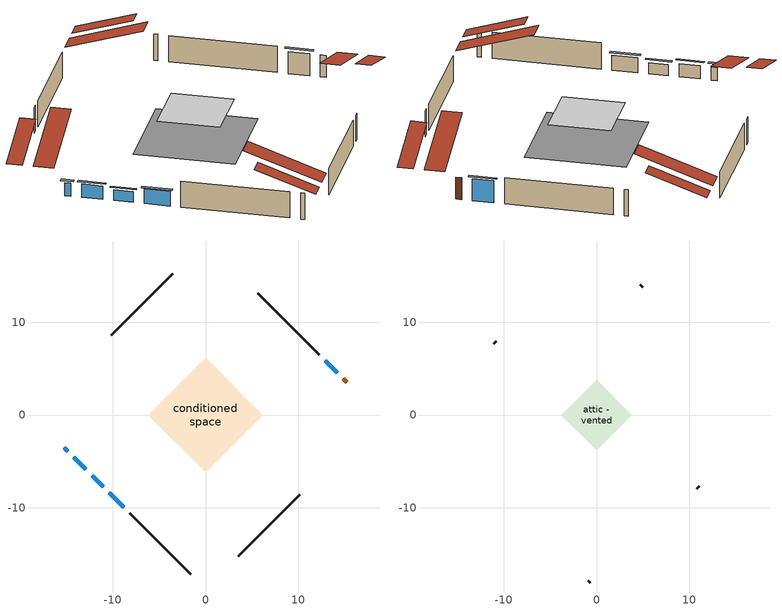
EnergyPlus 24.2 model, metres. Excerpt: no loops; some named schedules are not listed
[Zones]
conditioned space
 floor outside (Floor2 construction): -6.19,0 0,6.19 6.19,0 0,-6.19 z0.61
 wall outside (AdiabaticWallConstruction 1): 15.24,3.55 14.87,3.92 z0.61:2.64
 wall outside (AdiabaticWallConstruction): -15.24,-3.55 -14.86,-3.93 z0.61:1.83; 14.21,4.57 12.92,5.87 z0.61:2.64; -14.2,-4.59 -12.91,-5.88 z0.61:1.85; -12.25,-6.54 -11.07,-7.72 z0.61:1.63; -10.41,-8.38 -8.83,-9.96 z0.61:2.01
 wall outside (Wall1 construction): 3.55,-15.24 10.16,-8.63 / -8.17,-10.62 -1.57,-17.22 / -3.55,15.24 -10.16,8.63 / 12.26,6.53 5.66,13.13 z0.61:3.05
 window (WindowConstruction 4): -15.24,-3.55 -14.86,-3.93 z0.61:1.83
 window (WindowConstruction): 14.21,4.58 12.92,5.87 z0.61:2.64
 window (WindowConstruction 1): -14.2,-4.59 -12.91,-5.88 z0.61:1.85
 window (WindowConstruction 2): -12.25,-6.54 -11.07,-7.72 z0.61:1.62
 window (WindowConstruction 3): -10.41,-8.38 -8.83,-9.96 z0.61:2.01
 door (Door): 15.24,3.55 14.87,3.92 z0.61:2.64
 roof outside (Roof2 construction): 2.9,-15.89,3.05 -1.87,-11.13,5.3 -3.13,-12.38,5.3 1.64,-17.15,3.05; -15.89,-2.9,3.05 -11.13,1.87,5.3 -12.38,3.13,5.3 -17.15,-1.64,3.05; -2.9,15.89,3.05 1.87,11.13,5.3 3.13,12.38,5.3 -1.64,17.15,3.05; 15.89,2.9,3.05 11.13,-1.87,5.3 12.38,-3.13,5.3 17.15,1.64,3.05
attic - vented
 floor to conditioned space (Floor1 construction Reversed): -3.82,0 0,3.82 3.82,0 0,-3.82 z3.05
 wall outside (Wall2 construction): 10.82,-7.97 11.07,-7.72 / -0.91,-17.88 -0.66,-18.13 / -10.82,7.97 -11.07,7.72 / 5,13.79 4.75,14.04 z0.61:3.05
 roof outside (Roof1 construction): 0.98,-17.81,3.05 -2.74,-14.08,4.8 -3.73,-15.06,4.8 0,-18.79,3.05; -17.81,-0.98,3.05 -14.08,2.74,4.8 -15.06,3.73,4.8 -18.79,0,3.05; -0.98,17.81,3.05 2.74,14.08,4.8 3.73,15.06,4.8 0,18.79,3.05; 17.81,0.98,3.05 14.08,-2.74,4.8 15.06,-3.73,4.8 18.79,0,3.05
shading: -14.65,-4.14 -15.45,-3.34 -15.66,-3.55 -14.86,-4.35 z2.13; 12.71,6.08 14.43,4.36 14.6,4.53 12.88,6.25 z2.94; -12.7,-6.09 -14.41,-4.38 -14.58,-4.55 -12.87,-6.26 z2.15; -10.86,-7.93 -12.46,-6.33 -12.63,-6.5 -11.03,-8.1 z1.92; -8.69,-10.1 -10.55,-8.24 -10.76,-8.45 -8.9,-10.31 z2.21
[Building]
Building 1: Terrain=Suburbs
[Site:Location]
Bathurst AP_NB: Latitude {deg}=47.63; Longitude {deg}=-65.74; Time Zone {hr}=-4; Elevation {m}=59; Keep Site Location Information=Yes
[Site:GroundTemperature:Shallow]
0.0375368, -2.14911, -2.32423, -1.28655, 2.87914, 7.02543, 10.62, 12.8971, 13.0906, 11.2385, 7.7356, 3.71651
[Site:WaterMainsTemperature]
Calculation Method=Schedule; Temperature Schedule=mains temperature schedule
[Material] Roughness=Rough; Thermal Absorptance=0.9
Name | Thickness {m} | Conductivity {W/m-K} | Density {kg/m3} | Specific Heat {J/kg-K} | Solar Absorptance | Visible Absorptance
asphalt or fiberglass shingles | 0.00635 | 0.162714 | 1121.4 | 1465.45 | 0.4 | 0.4
ceiling loosefill ins | 0.169333 | 0.0480833 | 16.02 | 1046.75 | 0.7 | 0.7
ceiling stud and cavity | 0.1397 | 0.108384 | 65.682 | 1177.47 | 0.7 | 0.7
door material | 0.04445 | 0.053851 | 512.64 | 1214.23 | 0.7 | 0.7
floor covering | 0.0127 | 0.0433444 | 54.468 | 1339.84 | 0.6 | 0.6
floor rigid ins; roof rigid ins | 0.103632 | 0.029427 | 32.04 | 1214.23 | 0.7 | 0.7
floor stud and cavity | 0.1397 | 0.237398 | 92.3553 | 1139.71 | 0.7 | 0.7
furniture material conditioned space 1 | 0.1524 | 0.115458 | 640.8 | 1214.23 | 0.6 | 0.6
gypsum board | 0.0127 | 0.160291 | 801 | 837.4 | 0.6 | 0.6
osb sheathing 0.5 in. | 0.0127 | 0.115458 | 512.64 | 1214.23 | 0.7 | 0.7
osb sheathing 0.75 in. | 0.01905 | 0.115458 | 512.64 | 1214.23 | 0.7 | 0.7
roof stud and cavity | 0.2032 | 0.182947 | 78.34581 | 1123.46 | 0.7 | 0.7
wall rigid ins | 0.051816 | 0.029427 | 32.04 | 1214.23 | 0.7 | 0.7
wall rigid ins 1 | 0.512978 | 0.029427 | 32.04 | 1214.23 | 0.7 | 0.7
wall stud and cavity | 0.1397 | 0.213279 | 139.0536 | 1170.24 | 0.7 | 0.7
wall stud and cavity 1 | 0.0889 | 6.9971 | 50.32683 | 1063.81 | 0.6 | 0.6
wall stud and cavity 2 | 0.0889 | 0.380278 | 52.3479 | 1209.89 | 0.7 | 0.7
wall stud and cavity 3 | 0.0889 | 0.391764 | 83.0341 | 1211.67 | 0.7 | 0.7
wood siding | 0.0254 | 0.102417 | 544.68 | 1172.36 | 0.4 | 0.4
wood siding 1 | 0.00254 | 0.102417 | 544.68 | 1172.36 | 0.4 | 0.4
wood siding 2; wood siding 3 | 0.0254 | 0.102417 | 544.68 | 1172.36 | 0.7 | 0.7
[WindowMaterial:SimpleGlazingSystem]
Name | U-Factor {W/m2-K} | Solar Heat Gain Coefficient
WindowMaterial | 2.92814 | 0.63
WindowMaterial 1 | 2.99458 | 0.54
WindowMaterial 2 | 3.01729 | 0.51
WindowMaterial 3 | 2.93212 | 0.62
WindowMaterial 4 | 3.02751 | 0.48
[Construction]
AdiabaticWallConstruction: wood siding 2, wall rigid ins 1, wall stud and cavity 2, gypsum board
AdiabaticWallConstruction 1: wood siding 3, wall rigid ins 1, wall stud and cavity 2, gypsum board
Door: door material
Floor1 construction Reversed: gypsum board, ceiling stud and cavity, ceiling loosefill ins
Floor2 construction: floor stud and cavity, floor rigid ins, osb sheathing 0.75 in., floor covering
furniture construction conditioned space 1: furniture material conditioned space 1
PartitionWallConstruction: gypsum board, wall stud and cavity 3, gypsum board
Roof1 construction: asphalt or fiberglass shingles
Roof2 construction: asphalt or fiberglass shingles, roof rigid ins, osb sheathing 0.75 in., roof stud and cavity, gypsum board
Wall1 construction: wood siding, wall rigid ins, osb sheathing 0.5 in., wall stud and cavity, gypsum board
Wall2 construction: wood siding 1, wall stud and cavity 1
WindowConstruction: WindowMaterial
WindowConstruction 1: WindowMaterial 1
WindowConstruction 2: WindowMaterial 2
WindowConstruction 3: WindowMaterial 3
WindowConstruction 4: WindowMaterial 4
[Zone] Multiplier=1; Part of Total Floor Area=Yes
Name | Volume {m3}
attic - vented | 8.34181
conditioned space | 184.1
[Space]
Name | Zone | Volume {m3}
attic - vented 1 | attic - vented | 8.34181
conditioned space 1 | conditioned space | 184.1
[ZoneInfiltration:EffectiveLeakageArea]
infil attic - vented 1: Zone or Space=attic - vented 1; Schedule=Always On Discrete; Effective Air Leakage Area {cm2}=1170.4; Stack Coefficient=0.000291686; Wind Coefficient=1.15393e-05
[ZoneMixing]
whole house fan mix: Zone or Space=attic - vented; Schedule=Always On Continuous; Design Flow Rate Calculation Method=Flow/Zone; Design Flow Rate {m3/s}=0; Source Zone or Space=conditioned space
[InternalMass] Zone or ZoneList=conditioned space; Space or SpaceList=conditioned space 1
Name | Construction | Surface Area {m2}
furniture mass conditioned space 1 | furniture construction conditioned space 1 | 30.6507
partition wall mass | PartitionWallConstruction | 76.6004
[Lights]
interior lighting: Zone or ZoneList or Space or SpaceList=conditioned space 1; Schedule=interior lighting schedule; Design Level Calculation Method=LightingLevel; Lighting Level {W}=343.2; Return Air Fraction=0; Fraction Radiant=0.6; Fraction Visible=0.2; Fraction Replaceable=1
[People]
occupants: Zone or ZoneList or Space or SpaceList=conditioned space 1; Number of People Schedule=occupants schedule; Number of People Calculation Method=People; Number of People=3; Fraction Radiant=0.314171; Sensible Heat Fraction=0.56303; Activity Level Schedule=occupants activity schedule; Carbon Dioxide Generation Rate {m3/s-W}=0; Enable ASHRAE 55 Comfort Warnings=No; Mean Radiant Temperature Calculation Type=EnclosureAveraged
[ElectricEquipment] Zone or ZoneList or Space or SpaceList=conditioned space 1; Design Level Calculation Method=EquipmentLevel
Name | Schedule | Design Level {W} | Fraction Latent | Fraction Radiant | Fraction Lost
clothes dryer | clothes dryer schedule | 140.772 | 0.015 | 0.081 | 0.85
clothes washer | clothes washer schedule | 32.1985 | 0.03 | 0.162 | 0.7
cooking range | cooking range schedule | 215.147 | 0.08 | 0.432 | 0.2
dishwasher | dishwasher schedule | 66.8632 | 0.3 | 0.18 | 0.4
fridge | fridge schedule | 72.9452 | 0 | 0.6 | 0
mech vent bath fan 0 | mech vent bath fan 0 schedule | 50.2 | 0 | 0 | 1
mech vent house fan | mech vent house fan schedule | 11.9667 | 0 | 0 | 1
mech vent house fan cfis | mech vent house fan cfis schedule | 0 | 0 | 0 | 0
misc plug loads | misc plug loads schedule | 494.7 | 0.045 | 0.513 | 0.1
whole house fan | Always On Discrete | 0 | 0 | 0 | 1
[OtherEquipment] Zone or ZoneList or Space or SpaceList=conditioned space 1; Design Level Calculation Method=EquipmentLevel
Name | Fuel Type | Schedule | Design Level {W} | Fraction Latent | Fraction Radiant | Fraction Lost
clothes dryer 1 | Electricity | clothes dryer schedule | 0 | 0.015 | 0.081 | 0.85
cooking range 1 | Electricity | cooking range schedule | 0 | 0.08 | 0.432 | 0.2
general water use latent | None | general water use schedule | 62.594 | 1 | 0 | 0
general water use sensible | None | general water use schedule | -61.6891 | 0 | 0.6 | 0
mech vent house fan latent load | None | Always On Discrete | 0 | 1 | 0 | 0
mech vent house fan sensible load | None | Always On Discrete | 0 | 0 | 0 | 0
water heater energy adjustment1 | Electricity | Always On Discrete | 0.01 | 0 | 0 | 1
[ZoneInfiltration:DesignFlowRate] Zone or ZoneList or Space or SpaceList=conditioned space 1; Schedule=Always On Discrete; Design Flow Rate Calculation Method=Flow/Zone; Design Flow Rate {m3/s}=0
infil flow; natural vent flow; whole house fan flow
[ZoneControl:Thermostat]
conditioned space Thermostat: Zone or ZoneList=conditioned space; Control Type Schedule=conditioned space Thermostat Schedule; Control 1=conditioned space temperature setpoint; Temperature Difference Between Cutout And Setpoint {deltaC}=0
[ThermostatSetpoint:DualSetpoint]
conditioned space temperature setpoint: Heating Setpoint Temperature Schedule=heating setpoint; Cooling Setpoint Temperature Schedule=cooling setpoint
[Zone equipment]
conditioned space: electric baseboard
[Exterior:Lights]
exterior lighting: Schedule=exterior lighting schedule; Design Level {W}=75.6
[EnergyManagementSystem:Sensor] Output:Variable or Output:Meter Index Key=conditioned space
Name | Output:Variable or Output:Meter
conditioned_space_clg_unmet_s | Zone Cooling Setpoint Not Met Time
conditioned_space_htg_unmet_s | Zone Heating Setpoint Not Met Time
fridge_tin_s; tin_s; tin_s_1 | Zone Mean Air Temperature
tout_s | Zone Outdoor Air Drybulb Temperature
win_s | Zone Air Humidity Ratio
[Schedule:Constant]
Name | Hourly Value
Always On Continuous; mech vent house fan schedule; mech vent house fan cfis schedule; Always On Discrete | 1
occupants activity schedule | 117.228
fridge schedule | 0
[Schedule:Day:Interval]
interior lighting schedule day: No, 01:00, 0.108182, 04:00, 0.0901515, 05:00, 0.0991667, 06:00, 0.162273, 07:00, 0.270455, 08:00, 0.342576, 10:00, 0.369621, 11:00, 0.351591, 12:00, 0.333561, 13:00, 0.324545, 14:00, 0.31553, 15:00, 0.333561, 16:00, 0.369621, 17:00, 0.450758, 18:00, 0.585985, 19:00, 0.775303, 20:00, 0.955606, 21:00, 0.991667, 22:00, 0.712197, 23:00, 0.360606, 24:00, 0.162273
interior lighting schedule day 1: No, 01:00, 0.100909, 04:00, 0.0840909, 05:00, 0.0925, 06:00, 0.151364, 07:00, 0.252273, 08:00, 0.319545, 10:00, 0.344773, 11:00, 0.327955, 12:00, 0.311136, 13:00, 0.302727, 14:00, 0.294318, 15:00, 0.311136, 16:00, 0.344773, 17:00, 0.420455, 18:00, 0.546591, 19:00, 0.723182, 20:00, 0.891364, 21:00, 0.925, 22:00, 0.664318, 23:00, 0.336364, 24:00, 0.151364
interior lighting schedule day 2: No, 01:00, 0.0927273, 04:00, 0.0772727, 05:00, 0.085, 06:00, 0.139091, 07:00, 0.231818, 08:00, 0.293636, 10:00, 0.316818, 11:00, 0.301364, 12:00, 0.285909, 13:00, 0.278182, 14:00, 0.270455, 15:00, 0.285909, 16:00, 0.316818, 17:00, 0.386364, 18:00, 0.502273, 19:00, 0.664545, 20:00, 0.819091, 21:00, 0.85, 22:00, 0.610455, 23:00, 0.309091, 24:00, 0.139091
interior lighting schedule day 3: No, 01:00, 0.0845455, 04:00, 0.0704545, 05:00, 0.0775, 06:00, 0.126818, 07:00, 0.211364, 08:00, 0.267727, 10:00, 0.288864, 11:00, 0.274773, 12:00, 0.260682, 13:00, 0.253636, 14:00, 0.246591, 15:00, 0.260682, 16:00, 0.288864, 17:00, 0.352273, 18:00, 0.457955, 19:00, 0.605909, 20:00, 0.746818, 21:00, 0.775, 22:00, 0.556591, 23:00, 0.281818, 24:00, 0.126818
interior lighting schedule default day: No, 24:00, 0
[Schedule:Week:Daily]
interior lighting schedule Week Rule - Jan1-Jan27: interior lighting schedule day, interior lighting schedule day, interior lighting schedule day, interior lighting schedule day, interior lighting schedule day, interior lighting schedule day, interior lighting schedule day, interior lighting schedule default day, interior lighting schedule default day, interior lighting schedule default day, interior lighting schedule default day, interior lighting schedule default day
interior lighting schedule Week Rule - Jan28-Feb3: interior lighting schedule day, interior lighting schedule day, interior lighting schedule day, interior lighting schedule day, interior lighting schedule day 1, interior lighting schedule day 1, interior lighting schedule day 1, interior lighting schedule default day, interior lighting schedule default day, interior lighting schedule default day, interior lighting schedule default day, interior lighting schedule default day
interior lighting schedule Week Rule - Feb4-Feb24: interior lighting schedule day 1, interior lighting schedule day 1, interior lighting schedule day 1, interior lighting schedule day 1, interior lighting schedule day 1, interior lighting schedule day 1, interior lighting schedule day 1, interior lighting schedule default day, interior lighting schedule default day, interior lighting schedule default day, interior lighting schedule default day, interior lighting schedule default day
interior lighting schedule Week Rule - Feb25-Mar3: interior lighting schedule day 1, interior lighting schedule day 1, interior lighting schedule day 1, interior lighting schedule day 1, interior lighting schedule day 2, interior lighting schedule day 2, interior lighting schedule day 2, interior lighting schedule default day, interior lighting schedule default day, interior lighting schedule default day, interior lighting schedule default day, interior lighting schedule default day
interior lighting schedule Week Rule - Mar4-Mar31: interior lighting schedule day 2, interior lighting schedule day 2, interior lighting schedule day 2, interior lighting schedule day 2, interior lighting schedule day 2, interior lighting schedule day 2, interior lighting schedule day 2, interior lighting schedule default day, interior lighting schedule default day, interior lighting schedule default day, interior lighting schedule default day, interior lighting schedule default day
interior lighting schedule Week Rule - Apr1-Apr28: interior lighting schedule day 3, interior lighting schedule day 3, interior lighting schedule day 3, interior lighting schedule day 3, interior lighting schedule day 3, interior lighting schedule day 3, interior lighting schedule day 3, interior lighting schedule default day, interior lighting schedule default day, interior lighting schedule default day, interior lighting schedule default day, interior lighting schedule default day
interior lighting schedule Week Rule - Apr29-May5: interior lighting schedule day 3, interior lighting schedule day 3, interior lighting schedule day 4, interior lighting schedule day 4, interior lighting schedule day 4, interior lighting schedule day 4, interior lighting schedule day 4, interior lighting schedule default day, interior lighting schedule default day, interior lighting schedule default day, interior lighting schedule default day, interior lighting schedule default day
interior lighting schedule Week Rule - May6-May26: interior lighting schedule day 4, interior lighting schedule day 4, interior lighting schedule day 4, interior lighting schedule day 4, interior lighting schedule day 4, interior lighting schedule day 4, interior lighting schedule day 4, interior lighting schedule default day, interior lighting schedule default day, interior lighting schedule default day, interior lighting schedule default day, interior lighting schedule default day
interior lighting schedule Week Rule - May27-Jun2: interior lighting schedule day 4, interior lighting schedule day 4, interior lighting schedule day 4, interior lighting schedule day 4, interior lighting schedule day 4, interior lighting schedule day 5, interior lighting schedule day 5, interior lighting schedule default day, interior lighting schedule default day, interior lighting schedule default day, interior lighting schedule default day, interior lighting schedule default day
interior lighting schedule Week Rule - Jun3-Jun30: interior lighting schedule day 5, interior lighting schedule day 5, interior lighting schedule day 5, interior lighting schedule day 5, interior lighting schedule day 5, interior lighting schedule day 5, interior lighting schedule day 5, interior lighting schedule default day, interior lighting schedule default day, interior lighting schedule default day, interior lighting schedule default day, interior lighting schedule default day
interior lighting schedule Week Rule - Jul1-Jul28: interior lighting schedule day 6, interior lighting schedule day 6, interior lighting schedule day 6, interior lighting schedule day 6, interior lighting schedule day 6, interior lighting schedule day 6, interior lighting schedule day 6, interior lighting schedule default day, interior lighting schedule default day, interior lighting schedule default day, interior lighting schedule default day, interior lighting schedule default day
interior lighting schedule Week Rule - Jul29-Aug4: interior lighting schedule day 6, interior lighting schedule day 6, interior lighting schedule day 6, interior lighting schedule day 7, interior lighting schedule day 7, interior lighting schedule day 7, interior lighting schedule day 7, interior lighting schedule default day, interior lighting schedule default day, interior lighting schedule default day, interior lighting schedule default day, interior lighting schedule default day
interior lighting schedule Week Rule - Aug5-Aug25: interior lighting schedule day 7, interior lighting schedule day 7, interior lighting schedule day 7, interior lighting schedule day 7, interior lighting schedule day 7, interior lighting schedule day 7, interior lighting schedule day 7, interior lighting schedule default day, interior lighting schedule default day, interior lighting schedule default day, interior lighting schedule default day, interior lighting schedule default day
interior lighting schedule Week Rule - Aug26-Sep1: interior lighting schedule day 7, interior lighting schedule day 7, interior lighting schedule day 7, interior lighting schedule day 7, interior lighting schedule day 7, interior lighting schedule day 7, interior lighting schedule day 8, interior lighting schedule default day, interior lighting schedule default day, interior lighting schedule default day, interior lighting schedule default day, interior lighting schedule default day
interior lighting schedule Week Rule - Sep2-Sep29: interior lighting schedule day 8, interior lighting schedule day 8, interior lighting schedule day 8, interior lighting schedule day 8, interior lighting schedule day 8, interior lighting schedule day 8, interior lighting schedule day 8, interior lighting schedule default day, interior lighting schedule default day, interior lighting schedule default day, interior lighting schedule default day, interior lighting schedule default day
interior lighting schedule Week Rule - Sep30-Oct6: interior lighting schedule day 8, interior lighting schedule day 9, interior lighting schedule day 9, interior lighting schedule day 9, interior lighting schedule day 9, interior lighting schedule day 9, interior lighting schedule day 9, interior lighting schedule default day, interior lighting schedule default day, interior lighting schedule default day, interior lighting schedule default day, interior lighting schedule default day
interior lighting schedule Week Rule - Oct7-Oct27: interior lighting schedule day 9, interior lighting schedule day 9, interior lighting schedule day 9, interior lighting schedule day 9, interior lighting schedule day 9, interior lighting schedule day 9, interior lighting schedule day 9, interior lighting schedule default day, interior lighting schedule default day, interior lighting schedule default day, interior lighting schedule default day, interior lighting schedule default day
interior lighting schedule Week Rule - Oct28-Nov3: interior lighting schedule day 9, interior lighting schedule day 9, interior lighting schedule day 9, interior lighting schedule day 9, interior lighting schedule day 10, interior lighting schedule day 10, interior lighting schedule day 10, interior lighting schedule default day, interior lighting schedule default day, interior lighting schedule default day, interior lighting schedule default day, interior lighting schedule default day
interior lighting schedule Week Rule - Nov4-Nov24: interior lighting schedule day 10, interior lighting schedule day 10, interior lighting schedule day 10, interior lighting schedule day 10, interior lighting schedule day 10, interior lighting schedule day 10, interior lighting schedule day 10, interior lighting schedule default day, interior lighting schedule default day, interior lighting schedule default day, interior lighting schedule default day, interior lighting schedule default day
interior lighting schedule Week Rule - Nov25-Dec1: interior lighting schedule day 10, interior lighting schedule day 10, interior lighting schedule day 10, interior lighting schedule day 10, interior lighting schedule day 10, interior lighting schedule day 10, interior lighting schedule day 11, interior lighting schedule default day, interior lighting schedule default day, interior lighting schedule default day, interior lighting schedule default day, interior lighting schedule default day
interior lighting schedule Week Rule - Dec2-Dec31: interior lighting schedule day 11, interior lighting schedule day 11, interior lighting schedule day 11, interior lighting schedule day 11, interior lighting schedule day 11, interior lighting schedule day 11, interior lighting schedule day 11, interior lighting schedule default day, interior lighting schedule default day, interior lighting schedule default day, interior lighting schedule default day, interior lighting schedule default day
occupants schedule Week Rule - Jan1-Dec31: occupants schedule day, occupants schedule day, occupants schedule day, occupants schedule day, occupants schedule day, occupants schedule day, occupants schedule day, occupants schedule default day, occupants schedule default day, occupants schedule default day, occupants schedule default day, occupants schedule default day
clothes dryer schedule Week Rule - Jan1-Dec31: clothes dryer schedule day, clothes dryer schedule day, clothes dryer schedule day, clothes dryer schedule day, clothes dryer schedule day, clothes dryer schedule day, clothes dryer schedule day, clothes dryer schedule default day, clothes dryer schedule default day, clothes dryer schedule default day, clothes dryer schedule default day, clothes dryer schedule default day
clothes washer schedule Week Rule - Jan1-Dec31: clothes washer schedule day, clothes washer schedule day, clothes washer schedule day, clothes washer schedule day, clothes washer schedule day, clothes washer schedule day, clothes washer schedule day, clothes washer schedule default day, clothes washer schedule default day, clothes washer schedule default day, clothes washer schedule default day, clothes washer schedule default day
cooking range schedule Week Rule - Jan1-Dec31: cooking range schedule day, cooking range schedule day, cooking range schedule day, cooking range schedule day, cooking range schedule day, cooking range schedule day, cooking range schedule day, cooking range schedule default day, cooking range schedule default day, cooking range schedule default day, cooking range schedule default day, cooking range schedule default day
dishwasher schedule Week Rule - Jan1-Dec31: dishwasher schedule day, dishwasher schedule day, dishwasher schedule day, dishwasher schedule day, dishwasher schedule day, dishwasher schedule day, dishwasher schedule day, dishwasher schedule default day, dishwasher schedule default day, dishwasher schedule default day, dishwasher schedule default day, dishwasher schedule default day
mech vent bath fan 0 schedule Week Rule - Jan1-Dec31: mech vent bath fan 0 schedule day, mech vent bath fan 0 schedule day, mech vent bath fan 0 schedule day, mech vent bath fan 0 schedule day, mech vent bath fan 0 schedule day, mech vent bath fan 0 schedule day, mech vent bath fan 0 schedule day, mech vent bath fan 0 schedule default day, mech vent bath fan 0 schedule default day, mech vent bath fan 0 schedule default day, mech vent bath fan 0 schedule default day, mech vent bath fan 0 schedule default day
misc plug loads schedule Week Rule - Jan1-Dec31: misc plug loads schedule day, misc plug loads schedule day, misc plug loads schedule day, misc plug loads schedule day, misc plug loads schedule day, misc plug loads schedule day, misc plug loads schedule day, misc plug loads schedule default day, misc plug loads schedule default day, misc plug loads schedule default day, misc plug loads schedule default day, misc plug loads schedule default day
general water use schedule Week Rule - Jan1-Dec31: general water use schedule day, general water use schedule day, general water use schedule day, general water use schedule day, general water use schedule day, general water use schedule day, general water use schedule day, general water use schedule default day, general water use schedule default day, general water use schedule default day, general water use schedule default day, general water use schedule default day
exterior lighting schedule Week Rule - Jan1-Jan27: exterior lighting schedule day, exterior lighting schedule day, exterior lighting schedule day, exterior lighting schedule day, exterior lighting schedule day, exterior lighting schedule day, exterior lighting schedule day, exterior lighting schedule default day, exterior lighting schedule default day, exterior lighting schedule default day, exterior lighting schedule default day, exterior lighting schedule default day
exterior lighting schedule Week Rule - Jan28-Feb3: exterior lighting schedule day, exterior lighting schedule day, exterior lighting schedule day, exterior lighting schedule day, exterior lighting schedule day 1, exterior lighting schedule day 1, exterior lighting schedule day 1, exterior lighting schedule default day, exterior lighting schedule default day, exterior lighting schedule default day, exterior lighting schedule default day, exterior lighting schedule default day
exterior lighting schedule Week Rule - Feb4-Feb24: exterior lighting schedule day 1, exterior lighting schedule day 1, exterior lighting schedule day 1, exterior lighting schedule day 1, exterior lighting schedule day 1, exterior lighting schedule day 1, exterior lighting schedule day 1, exterior lighting schedule default day, exterior lighting schedule default day, exterior lighting schedule default day, exterior lighting schedule default day, exterior lighting schedule default day
exterior lighting schedule Week Rule - Feb25-Mar3: exterior lighting schedule day 1, exterior lighting schedule day 1, exterior lighting schedule day 1, exterior lighting schedule day 1, exterior lighting schedule day 2, exterior lighting schedule day 2, exterior lighting schedule day 2, exterior lighting schedule default day, exterior lighting schedule default day, exterior lighting schedule default day, exterior lighting schedule default day, exterior lighting schedule default day
exterior lighting schedule Week Rule - Mar4-Mar31: exterior lighting schedule day 2, exterior lighting schedule day 2, exterior lighting schedule day 2, exterior lighting schedule day 2, exterior lighting schedule day 2, exterior lighting schedule day 2, exterior lighting schedule day 2, exterior lighting schedule default day, exterior lighting schedule default day, exterior lighting schedule default day, exterior lighting schedule default day, exterior lighting schedule default day
exterior lighting schedule Week Rule - Apr1-Apr28: exterior lighting schedule day 3, exterior lighting schedule day 3, exterior lighting schedule day 3, exterior lighting schedule day 3, exterior lighting schedule day 3, exterior lighting schedule day 3, exterior lighting schedule day 3, exterior lighting schedule default day, exterior lighting schedule default day, exterior lighting schedule default day, exterior lighting schedule default day, exterior lighting schedule default day
exterior lighting schedule Week Rule - Apr29-May5: exterior lighting schedule day 3, exterior lighting schedule day 3, exterior lighting schedule day 4, exterior lighting schedule day 4, exterior lighting schedule day 4, exterior lighting schedule day 4, exterior lighting schedule day 4, exterior lighting schedule default day, exterior lighting schedule default day, exterior lighting schedule default day, exterior lighting schedule default day, exterior lighting schedule default day
exterior lighting schedule Week Rule - May6-May26: exterior lighting schedule day 4, exterior lighting schedule day 4, exterior lighting schedule day 4, exterior lighting schedule day 4, exterior lighting schedule day 4, exterior lighting schedule day 4, exterior lighting schedule day 4, exterior lighting schedule default day, exterior lighting schedule default day, exterior lighting schedule default day, exterior lighting schedule default day, exterior lighting schedule default day
exterior lighting schedule Week Rule - May27-Jun2: exterior lighting schedule day 4, exterior lighting schedule day 4, exterior lighting schedule day 4, exterior lighting schedule day 4, exterior lighting schedule day 4, exterior lighting schedule day 5, exterior lighting schedule day 5, exterior lighting schedule default day, exterior lighting schedule default day, exterior lighting schedule default day, exterior lighting schedule default day, exterior lighting schedule default day
exterior lighting schedule Week Rule - Jun3-Jun30: exterior lighting schedule day 5, exterior lighting schedule day 5, exterior lighting schedule day 5, exterior lighting schedule day 5, exterior lighting schedule day 5, exterior lighting schedule day 5, exterior lighting schedule day 5, exterior lighting schedule default day, exterior lighting schedule default day, exterior lighting schedule default day, exterior lighting schedule default day, exterior lighting schedule default day
exterior lighting schedule Week Rule - Jul1-Jul28: exterior lighting schedule day 6, exterior lighting schedule day 6, exterior lighting schedule day 6, exterior lighting schedule day 6, exterior lighting schedule day 6, exterior lighting schedule day 6, exterior lighting schedule day 6, exterior lighting schedule default day, exterior lighting schedule default day, exterior lighting schedule default day, exterior lighting schedule default day, exterior lighting schedule default day
exterior lighting schedule Week Rule - Jul29-Aug4: exterior lighting schedule day 6, exterior lighting schedule day 6, exterior lighting schedule day 6, exterior lighting schedule day 7, exterior lighting schedule day 7, exterior lighting schedule day 7, exterior lighting schedule day 7, exterior lighting schedule default day, exterior lighting schedule default day, exterior lighting schedule default day, exterior lighting schedule default day, exterior lighting schedule default day
exterior lighting schedule Week Rule - Aug5-Aug25: exterior lighting schedule day 7, exterior lighting schedule day 7, exterior lighting schedule day 7, exterior lighting schedule day 7, exterior lighting schedule day 7, exterior lighting schedule day 7, exterior lighting schedule day 7, exterior lighting schedule default day, exterior lighting schedule default day, exterior lighting schedule default day, exterior lighting schedule default day, exterior lighting schedule default day
exterior lighting schedule Week Rule - Aug26-Sep1: exterior lighting schedule day 7, exterior lighting schedule day 7, exterior lighting schedule day 7, exterior lighting schedule day 7, exterior lighting schedule day 7, exterior lighting schedule day 7, exterior lighting schedule day 8, exterior lighting schedule default day, exterior lighting schedule default day, exterior lighting schedule default day, exterior lighting schedule default day, exterior lighting schedule default day
exterior lighting schedule Week Rule - Sep2-Sep29: exterior lighting schedule day 8, exterior lighting schedule day 8, exterior lighting schedule day 8, exterior lighting schedule day 8, exterior lighting schedule day 8, exterior lighting schedule day 8, exterior lighting schedule day 8, exterior lighting schedule default day, exterior lighting schedule default day, exterior lighting schedule default day, exterior lighting schedule default day, exterior lighting schedule default day
exterior lighting schedule Week Rule - Sep30-Oct6: exterior lighting schedule day 8, exterior lighting schedule day 9, exterior lighting schedule day 9, exterior lighting schedule day 9, exterior lighting schedule day 9, exterior lighting schedule day 9, exterior lighting schedule day 9, exterior lighting schedule default day, exterior lighting schedule default day, exterior lighting schedule default day, exterior lighting schedule default day, exterior lighting schedule default day
exterior lighting schedule Week Rule - Oct7-Oct27: exterior lighting schedule day 9, exterior lighting schedule day 9, exterior lighting schedule day 9, exterior lighting schedule day 9, exterior lighting schedule day 9, exterior lighting schedule day 9, exterior lighting schedule day 9, exterior lighting schedule default day, exterior lighting schedule default day, exterior lighting schedule default day, exterior lighting schedule default day, exterior lighting schedule default day
exterior lighting schedule Week Rule - Oct28-Nov3: exterior lighting schedule day 9, exterior lighting schedule day 9, exterior lighting schedule day 9, exterior lighting schedule day 9, exterior lighting schedule day 10, exterior lighting schedule day 10, exterior lighting schedule day 10, exterior lighting schedule default day, exterior lighting schedule default day, exterior lighting schedule default day, exterior lighting schedule default day, exterior lighting schedule default day
exterior lighting schedule Week Rule - Nov4-Nov24: exterior lighting schedule day 10, exterior lighting schedule day 10, exterior lighting schedule day 10, exterior lighting schedule day 10, exterior lighting schedule day 10, exterior lighting schedule day 10, exterior lighting schedule day 10, exterior lighting schedule default day, exterior lighting schedule default day, exterior lighting schedule default day, exterior lighting schedule default day, exterior lighting schedule default day
exterior lighting schedule Week Rule - Nov25-Dec1: exterior lighting schedule day 10, exterior lighting schedule day 10, exterior lighting schedule day 10, exterior lighting schedule day 10, exterior lighting schedule day 10, exterior lighting schedule day 10, exterior lighting schedule day 11, exterior lighting schedule default day, exterior lighting schedule default day, exterior lighting schedule default day, exterior lighting schedule default day, exterior lighting schedule default day
exterior lighting schedule Week Rule - Dec2-Dec31: exterior lighting schedule day 11, exterior lighting schedule day 11, exterior lighting schedule day 11, exterior lighting schedule day 11, exterior lighting schedule day 11, exterior lighting schedule day 11, exterior lighting schedule day 11, exterior lighting schedule default day, exterior lighting schedule default day, exterior lighting schedule default day, exterior lighting schedule default day, exterior lighting schedule default day
[Schedule:Year]
interior lighting schedule: interior lighting schedule Week Rule - Jan1-Jan27, 1, 1, 1, 27, interior lighting schedule Week Rule - Jan28-Feb3, 1, 28, 2, 3, interior lighting schedule Week Rule - Feb4-Feb24, 2, 4, 2, 24, interior lighting schedule Week Rule - Feb25-Mar3, 2, 25, 3, 3, interior lighting schedule Week Rule - Mar4-Mar31, 3, 4, 3, 31, interior lighting schedule Week Rule - Apr1-Apr28, 4, 1, 4, 28, interior lighting schedule Week Rule - Apr29-May5, 4, 29, 5, 5, interior lighting schedule Week Rule - May6-May26, 5, 6, 5, 26, interior lighting schedule Week Rule - May27-Jun2, 5, 27, 6, 2, interior lighting schedule Week Rule - Jun3-Jun30, 6, 3, 6, 30, interior lighting schedule Week Rule - Jul1-Jul28, 7, 1, 7, 28, interior lighting schedule Week Rule - Jul29-Aug4, 7, 29, 8, 4, interior lighting schedule Week Rule - Aug5-Aug25, 8, 5, 8, 25, interior lighting schedule Week Rule - Aug26-Sep1, 8, 26, 9, 1, interior lighting schedule Week Rule - Sep2-Sep29, 9, 2, 9, 29, interior lighting schedule Week Rule - Sep30-Oct6, 9, 30, 10, 6, interior lighting schedule Week Rule - Oct7-Oct27, 10, 7, 10, 27, interior lighting schedule Week Rule - Oct28-Nov3, 10, 28, 11, 3, interior lighting schedule Week Rule - Nov4-Nov24, 11, 4, 11, 24, interior lighting schedule Week Rule - Nov25-Dec1, 11, 25, 12, 1, interior lighting schedule Week Rule - Dec2-Dec31, 12, 2, 12, 31
occupants schedule: occupants schedule Week Rule - Jan1-Dec31, 1, 1, 12, 31
clothes dryer schedule: clothes dryer schedule Week Rule - Jan1-Dec31, 1, 1, 12, 31
clothes washer schedule: clothes washer schedule Week Rule - Jan1-Dec31, 1, 1, 12, 31
cooking range schedule: cooking range schedule Week Rule - Jan1-Dec31, 1, 1, 12, 31
dishwasher schedule: dishwasher schedule Week Rule - Jan1-Dec31, 1, 1, 12, 31
mech vent bath fan 0 schedule: mech vent bath fan 0 schedule Week Rule - Jan1-Dec31, 1, 1, 12, 31
misc plug loads schedule: misc plug loads schedule Week Rule - Jan1-Dec31, 1, 1, 12, 31
general water use schedule: general water use schedule Week Rule - Jan1-Dec31, 1, 1, 12, 31
heating setpoint: heating setpoint Week Rule - Jan1-Dec31, 1, 1, 12, 31
cooling setpoint: cooling setpoint Week Rule - Jan1-Dec31, 1, 1, 12, 31
exterior lighting schedule: exterior lighting schedule Week Rule - Jan1-Jan27, 1, 1, 1, 27, exterior lighting schedule Week Rule - Jan28-Feb3, 1, 28, 2, 3, exterior lighting schedule Week Rule - Feb4-Feb24, 2, 4, 2, 24, exterior lighting schedule Week Rule - Feb25-Mar3, 2, 25, 3, 3, exterior lighting schedule Week Rule - Mar4-Mar31, 3, 4, 3, 31, exterior lighting schedule Week Rule - Apr1-Apr28, 4, 1, 4, 28, exterior lighting schedule Week Rule - Apr29-May5, 4, 29, 5, 5, exterior lighting schedule Week Rule - May6-May26, 5, 6, 5, 26, exterior lighting schedule Week Rule - May27-Jun2, 5, 27, 6, 2, exterior lighting schedule Week Rule - Jun3-Jun30, 6, 3, 6, 30, exterior lighting schedule Week Rule - Jul1-Jul28, 7, 1, 7, 28, exterior lighting schedule Week Rule - Jul29-Aug4, 7, 29, 8, 4, exterior lighting schedule Week Rule - Aug5-Aug25, 8, 5, 8, 25, exterior lighting schedule Week Rule - Aug26-Sep1, 8, 26, 9, 1, exterior lighting schedule Week Rule - Sep2-Sep29, 9, 2, 9, 29, exterior lighting schedule Week Rule - Sep30-Oct6, 9, 30, 10, 6, exterior lighting schedule Week Rule - Oct7-Oct27, 10, 7, 10, 27, exterior lighting schedule Week Rule - Oct28-Nov3, 10, 28, 11, 3, exterior lighting schedule Week Rule - Nov4-Nov24, 11, 4, 11, 24, exterior lighting schedule Week Rule - Nov25-Dec1, 11, 25, 12, 1, exterior lighting schedule Week Rule - Dec2-Dec31, 12, 2, 12, 31
[Schedule:Compact]
conditioned space Thermostat Schedule: Through: 12/31, For: AllDays, Until: 24:00, 4
mains temperature schedule: Through: 01/01, For: AllDays, Until: 24:00, 5.18111, Through: 01/02, For: AllDays, Until: 24:00, 5.11, Through: 01/03, For: AllDays, Until: 24:00, 5.04056, Through: 01/04, For: AllDays, Until: 24:00, 4.97167, Through: 01/05, For: AllDays, Until: 24:00, 4.90389, Through: 01/06, For: AllDays, Until: 24:00, 4.83722, Through: 01/07, For: AllDays, Until: 24:00, 4.77167, Through: 01/08, For: AllDays, Until: 24:00, 4.70722, Through: 01/09, For: AllDays, Until: 24:00, 4.64389, Through: 01/10, For: AllDays, Until: 24:00, 4.58167, Through: 01/11, For: AllDays, Until: 24:00, 4.52056, Through: 01/12, For: AllDays, Until: 24:00, 4.46111, Through: 01/13, For: AllDays, Until: 24:00, 4.40222, Through: 01/14, For: AllDays, Until: 24:00, 4.345, Through: 01/15, For: AllDays, Until: 24:00, 4.28889, Through: 01/16, For: AllDays, Until: 24:00, 4.23389, Through: 01/17, For: AllDays, Until: 24:00, 4.18056, Through: 01/18, For: AllDays, Until: 24:00, 4.12833, Through: 01/19, For: AllDays, Until: 24:00, 4.07722, Through: 01/20, For: AllDays, Until: 24:00, 4.02778, Through: 01/21, For: AllDays, Until: 24:00, 3.97944, Through: 01/22, For: AllDays, Until: 24:00, 3.93222, Through: 01/23, For: AllDays, Until: 24:00, 3.88667, Through: 01/24, For: AllDays, Until: 24:00, 3.84278, Through: 01/25, For: AllDays, Until: 24:00, 3.8, Through: 01/26, For: AllDays, Until: 24:00, 3.75889, Through: 01/27, For: AllDays, Until: 24:00, 3.71889, Through: 01/28, For: AllDays, Until: 24:00, 3.68, Through: 01/29, For: AllDays, Until: 24:00, 3.64333, Through: 01/30, For: AllDays, Until: 24:00, 3.60722, Through: 01/31, For: AllDays, Until: 24:00, 3.57333, Through: 02/01, For: AllDays, Until: 24:00, 3.54056, Through: 02/02, For: AllDays, Until: 24:00, 3.50944, Through: 02/03, For: AllDays, Until: 24:00, 3.48, Through: 02/04, For: AllDays, Until: 24:00, 3.45167, Through: 02/05, For: AllDays, Until: 24:00, 3.425, Through: 02/06, For: AllDays, Until: 24:00, 3.39944, Through: 02/07, For: AllDays, Until: 24:00, 3.37611, Through: 02/08, For: AllDays, Until: 24:00, 3.35389, Through: 02/09, For: AllDays, Until: 24:00, 3.33333, Through: 02/10, For: AllDays, Until: 24:00, 3.31444, Through: 02/11, For: AllDays, Until: 24:00, 3.29667, Through: 02/12, For: AllDays, Until: 24:00, 3.28111, Through: 02/13, For: AllDays, Until: 24:00, 3.26667, Through: 02/14, For: AllDays, Until: 24:00, 3.25389, Through: 02/15, For: AllDays, Until: 24:00, 3.24278, Through: 02/16, For: AllDays, Until: 24:00, 3.23278, Through: 02/17, For: AllDays, Until: 24:00, 3.225, Through: 02/18, For: AllDays, Until: 24:00, 3.21833, Through: 02/19, For: AllDays, Until: 24:00, 3.21333, Through: 02/20, For: AllDays, Until: 24:00, 3.21, Through: 02/21, For: AllDays, Until: 24:00, 3.20833, Through: 02/22, For: AllDays, Until: 24:00, 3.20833, Through: 02/23, For: AllDays, Until: 24:00, 3.20944, Through: 02/24, For: AllDays, Until: 24:00, 3.21278, Through: 02/25, For: AllDays, Until: 24:00, 3.21722, Through: 02/26, For: AllDays, Until: 24:00, 3.22333, Through: 02/27, For: AllDays, Until: 24:00, 3.23111, Through: 02/28, For: AllDays, Until: 24:00, 3.24056, Through: 03/01, For: AllDays, Until: 24:00, 3.25111, Through: 03/02, For: AllDays, Until: 24:00, 3.26389, Through: 03/03, For: AllDays, Until: 24:00, 3.27778, Through: 03/04, For: AllDays, Until: 24:00, 3.29333, Through: 03/05, For: AllDays, Until: 24:00, 3.31056, Through: 03/06, For: AllDays, Until: 24:00, 3.32944, Through: 03/07, For: AllDays, Until: 24:00, 3.34944, Through: 03/08, For: AllDays, Until: 24:00, 3.37111, Through: 03/09, For: AllDays, Until: 24:00, 3.39444, Through: 03/10, For: AllDays, Until: 24:00, 3.41944, Through: 03/11, For: AllDays, Until: 24:00, 3.44611, Through: 03/12, For: AllDays, Until: 24:00, 3.47389, Through: 03/13, For: AllDays, Until: 24:00, 3.50333, Through: 03/14, For: AllDays, Until: 24:00, 3.53389, Through: 03/15, For: AllDays, Until: 24:00, 3.56667, Through: 03/16, For: AllDays, Until: 24:00, 3.60056, Through: 03/17, For: AllDays, Until: 24:00, 3.63556, Through: 03/18, For: AllDays, Until: 24:00, 3.67222, Through: 03/19, For: AllDays, Until: 24:00, 3.71056, Through: 03/20, For: AllDays, Until: 24:00, 3.75056, Through: 03/21, For: AllDays, Until: 24:00, 3.79111, Through: 03/22, For: AllDays, Until: 24:00, 3.83389, Through: 03/23, For: AllDays, Until: 24:00, 3.87778, Through: 03/24, For: AllDays, Until: 24:00, 3.92278, Through: 03/25, For: AllDays, Until: 24:00, 3.96944, Through: 03/26, For: AllDays, Until: 24:00, 4.01778, Through: 03/27, For: AllDays, Until: 24:00, 4.06722, Through: 03/28, For: AllDays, Until: 24:00, 4.11778, Through: 03/29, For: AllDays, Until: 24:00, 4.16944, Through: 03/30, For: AllDays, Until: 24:00, 4.22278, Through: 03/31, For: AllDays, Until: 24:00, 4.27778, Through: 04/01, For: AllDays, Until: 24:00, 4.33333, Through: 04/02, For: AllDays, Until: 24:00, 4.39056, Through: 04/03, For: AllDays, Until: 24:00, 4.44889, Through: 04/04, For: AllDays, Until: 24:00, 4.50833, Through: 04/05, For: AllDays, Until: 24:00, 4.56889, Through: 04/06, For: AllDays, Until: 24:00, 4.63111, Through: 04/07, For: AllDays, Until: 24:00, 4.69389, Through: 04/08, For: AllDays, Until: 24:00, 4.75833, Through: 04/09, For: AllDays, Until: 24:00, 4.82333, Through: 04/10, For: AllDays, Until: 24:00, 4.89, Through: 04/11, For: AllDays, Until: 24:00, 4.95778, Through: 04/12, For: AllDays, Until: 24:00, 5.02611, Through: 04/13, For: AllDays, Until: 24:00, 5.09556, Through: 04/14, For: AllDays, Until: 24:00, 5.16667, Through: 04/15, For: AllDays, Until: 24:00, 5.23833, Through: 04/16, For: AllDays, Until: 24:00, 5.31056, Through: 04/17, For: AllDays, Until: 24:00, 5.38444, Through: 04/18, For: AllDays, Until: 24:00, 5.45889, Through: 04/19, For: AllDays, Until: 24:00, 5.53444, Through: 04/20, For: AllDays, Until: 24:00, 5.61056, Through: 04/21, For: AllDays, Until: 24:00, 5.68778, Through: 04/22, For: AllDays, Until: 24:00, 5.76611, Through: 04/23, For: AllDays, Until: 24:00, 5.845, Through: 04/24, For: AllDays, Until: 24:00, 5.92444, Through: 04/25, For: AllDays, Until: 24:00, 6.005, Through: 04/26, For: AllDays, Until: 24:00, 6.08667, Through: 04/27, For: AllDays, Until: 24:00, 6.16833, Through: 04/28, For: AllDays, Until: 24:00, 6.25111, Through: 04/29, For: AllDays, Until: 24:00, 6.33444, Through: 04/30, For: AllDays, Until: 24:00, 6.41833, Through: 05/01, For: AllDays, Until: 24:00, 6.50333, Through: 05/02, For: AllDays, Until: 24:00, 6.58833, Through: 05/03, For: AllDays, Until: 24:00, 6.67444, Through: 05/04, For: AllDays, Until: 24:00, 6.76056, Through: 05/05, For: AllDays, Until: 24:00, 6.84778, Through: 05/06, For: AllDays, Until: 24:00, 6.935, Through: 05/07, For: AllDays, Until: 24:00, 7.02278, Through: 05/08, For: AllDays, Until: 24:00, 7.11111, Through: 05/09, For: AllDays, Until: 24:00, 7.2, Through: 05/10, For: AllDays, Until: 24:00, 7.28944, Through: 05/11, For: AllDays, Until: 24:00, 7.37889, Through: 05/12, For: AllDays, Until: 24:00, 7.46889, Through: 05/13, For: AllDays, Until: 24:00, 7.55889, Through: 05/14, For: AllDays, Until: 24:00, 7.64944, Through: 05/15, For: AllDays, Until: 24:00, 7.74056, Through: 05/16, For: AllDays, Until: 24:00, 7.83111, Through: 05/17, For: AllDays, Until: 24:00, 7.92278, Through: 05/18, For: AllDays, Until: 24:00, 8.01389, Through: 05/19, For: AllDays, Until: 24:00, 8.10556, Through: 05/20, For: AllDays, Until: 24:00, 8.19722, Through: 05/21, For: AllDays, Until: 24:00, 8.28944, Through: 05/22, For: AllDays, Until: 24:00, 8.38111, Through: 05/23, For: AllDays, Until: 24:00, 8.47333, Through: 05/24, For: AllDays, Until: 24:00, 8.565, Through: 05/25, For: AllDays, Until: 24:00, 8.65722, Through: 05/26, For: AllDays, Until: 24:00, 8.74889, Through: 05/27, For: AllDays, Until: 24:00, 8.84111, Through: 05/28, For: AllDays, Until: 24:00, 8.93278, Through: 05/29, For: AllDays, Until: 24:00, 9.02444, Through: 05/30, For: AllDays, Until: 24:00, 9.11611, Through: 05/31, For: AllDays, Until: 24:00, 9.20722, Through: 06/01, For: AllDays, Until: 24:00, 9.29889, Through: 06/02, For: AllDays, Until: 24:00, 9.38944, Through: 06/03, For: AllDays, Until: 24:00, 9.48056, Through: 06/04, For: AllDays, Until: 24:00, 9.57111, Through: 06/05, For: AllDays, Until: 24:00, 9.66111, Through: 06/06, For: AllDays, Until: 24:00, 9.75111, Through: 06/07, For: AllDays, Until: 24:00, 9.84056, Through: 06/08, For: AllDays, Until: 24:00, 9.92944, Through: 06/09, For: AllDays, Until: 24:00, 10.0183, Through: 06/10, For: AllDays, Until: 24:00, 10.1067, Through: 06/11, For: AllDays, Until: 24:00, 10.1944, Through: 06/12, For: AllDays, Until: 24:00, 10.2817, Through: 06/13, For: AllDays, Until: 24:00, 10.3683, Through: 06/14, For: AllDays, Until: 24:00, 10.4544, Through: 06/15, For: AllDays, Until: 24:00, 10.5406, Through: 06/16, For: AllDays, Until: 24:00, 10.6256, Through: 06/17, For: AllDays, Until: 24:00, 10.71, Through: 06/18, For: AllDays, Until: 24:00, 10.7939, Through: 06/19, For: AllDays, Until: 24:00, 10.8772, Through: 06/20, For: AllDays, Until: 24:00, 10.9594, Through: 06/21, For: AllDays, Until: 24:00, 11.0411, Through: 06/22, For: AllDays, Until: 24:00, 11.1222, Through: 06/23, For: AllDays, Until: 24:00, 11.2028, Through: 06/24, For: AllDays, Until: 24:00, 11.2822, Through: 06/25, For: AllDays, Until: 24:00, 11.3611, Through: 06/26, For: AllDays, Until: 24:00, 11.4389, Through: 06/27, For: AllDays, Until: 24:00, 11.5156, Through: 06/28, For: AllDays, Until: 24:00, 11.5917, Through: 06/29, For: AllDays, Until: 24:00, 11.6672, Through: 06/30, For: AllDays, Until: 24:00, 11.7417, Through: 07/01, For: AllDays, Until: 24:00, 11.815, Through: 07/02, For: AllDays, Until: 24:00, 11.8872, Through: 07/03, For: AllDays, Until: 24:00, 11.9589, Through: 07/04, For: AllDays, Until: 24:00, 12.0289, Through: 07/05, For: AllDays, Until: 24:00, 12.0983, Through: 07/06, For: AllDays, Until: 24:00, 12.1667, Through: 07/07, For: AllDays, Until: 24:00, 12.2344, Through: 07/08, For: AllDays, Until: 24:00, 12.3006, Through: 07/09, For: AllDays, Until: 24:00, 12.3656, Through: 07/10, For: AllDays, Until: 24:00, 12.4294, Through: 07/11, For: AllDays, Until: 24:00, 12.4922, Through: 07/12, For: AllDays, Until: 24:00, 12.5539, Through: 07/13, For: AllDays, Until: 24:00, 12.6144, Through: 07/14, For: AllDays, Until: 24:00, 12.6733, Through: 07/15, For: AllDays, Until: 24:00, 12.7317, Through: 07/16, For: AllDays, Until: 24:00, 12.7883, Through: 07/17, For: AllDays, Until: 24:00, 12.8439, Through: 07/18, For: AllDays, Until: 24:00, 12.8983, Through: 07/19, For: AllDays, Until: 24:00, 12.9511, Through: 07/20, For: AllDays, Until: 24:00, 13.0028, Through: 07/21, For: AllDays, Until: 24:00, 13.0533, Through: 07/22, For: AllDays, Until: 24:00, 13.1022, Through: 07/23, For: AllDays, Until: 24:00, 13.15, Through: 07/24, For: AllDays, Until: 24:00, 13.1961, Through: 07/25, For: AllDays, Until: 24:00, 13.2411, Through: 07/26, For: AllDays, Until: 24:00, 13.2844, Through: 07/27, For: AllDays, Until: 24:00, 13.3267, Through: 07/28, For: AllDays, Until: 24:00, 13.3678, Through: 07/29, For: AllDays, Until: 24:00, 13.4067, Through: 07/30, For: AllDays, Until: 24:00, 13.4444, Through: 07/31, For: AllDays, Until: 24:00, 13.4811, Through: 08/01, For: AllDays, Until: 24:00, 13.5161, Through: 08/02, For: AllDays, Until: 24:00, 13.5494, Through: 08/03, For: AllDays, Until: 24:00, 13.5817, Through: 08/04, For: AllDays, Until: 24:00, 13.6122, Through: 08/05, For: AllDays, Until: 24:00, 13.6411, Through: 08/06, For: AllDays, Until: 24:00, 13.6689, Through: 08/07, For: AllDays, Until: 24:00, 13.695, Through: 08/08, For: AllDays, Until: 24:00, 13.7194, Through: 08/09, For: AllDays, Until: 24:00, 13.7422, Through: 08/10, For: AllDays, Until: 24:00, 13.7639, Through: 08/11, For: AllDays, Until: 24:00, 13.7833, Through: 08/12, For: AllDays, Until: 24:00, 13.8017, Through: 08/13, For: AllDays, Until: 24:00, 13.8189, Through: 08/14, For: AllDays, Until: 24:00, 13.8339, Through: 08/15, For: AllDays, Until: 24:00, 13.8478, Through: 08/16, For: AllDays, Until: 24:00, 13.8594, Through: 08/17, For: AllDays, Until: 24:00, 13.87, Through: 08/18, For: AllDays, Until: 24:00, 13.8789, Through: 08/19, For: AllDays, Until: 24:00, 13.8867, Through: 08/20, For: AllDays, Until: 24:00, 13.8922, Through: 08/21, For: AllDays, Until: 24:00, 13.8967, Through: 08/22, For: AllDays, Until: 24:00, 13.8989, Through: 08/23, For: AllDays, Until: 24:00, 13.9, Through: 08/24, For: AllDays, Until: 24:00, 13.8994, Through: 08/25, For: AllDays, Until: 24:00, 13.8972, Through: 08/26, For: AllDays, Until: 24:00, 13.8939, Through: 08/27, For: AllDays, Until: 24:00, 13.8883, Through: 08/28, For: AllDays, Until: 24:00, 13.8817, Through: 08/29, For: AllDays, Until: 24:00, 13.8733, Through: 08/30, For: AllDays, Until: 24:00, 13.8633, Through: 08/31, For: AllDays, Until: 24:00, 13.8517, Through: 09/01, For: AllDays, Until: 24:00, 13.8383, Through: 09/02, For: AllDays, Until: 24:00, 13.8239, Through: 09/03, For: AllDays, Until: 24:00, 13.8072, Through: 09/04, For: AllDays, Until: 24:00, 13.7894, Through: 09/05, For: AllDays, Until: 24:00, 13.77, Through: 09/06, For: AllDays, Until: 24:00, 13.7489, Through: 09/07, For: AllDays, Until: 24:00, 13.7267, Through: 09/08, For: AllDays, Until: 24:00, 13.7028, Through: 09/09, For: AllDays, Until: 24:00, 13.6772, Through: 09/10, For: AllDays, Until: 24:00, 13.65, Through: 09/11, For: AllDays, Until: 24:00, 13.6217, Through: 09/12, For: AllDays, Until: 24:00, 13.5917, Through: 09/13, For: AllDays, Until: 24:00, 13.56, Through: 09/14, For: AllDays, Until: 24:00, 13.5267, Through: 09/15, For: AllDays, Until: 24:00, 13.4922, Through: 09/16, For: AllDays, Until: 24:00, 13.4567, Through: 09/17, For: AllDays, Until: 24:00, 13.4189, Through: 09/18, For: AllDays, Until: 24:00, 13.38, Through: 09/19, For: AllDays, Until: 24:00, 13.34, Through: 09/20, For: AllDays, Until: 24:00, 13.2983, Through: 09/21, For: AllDays, Until: 24:00, 13.255, Through: 09/22, For: AllDays, Until: 24:00, 13.2106, Through: 09/23, For: AllDays, Until: 24:00, 13.1644, Through: 09/24, For: AllDays, Until: 24:00, 13.1172, Through: 09/25, For: AllDays, Until: 24:00, 13.0689, Through: 09/26, For: AllDays, Until: 24:00, 13.0189, Through: 09/27, For: AllDays, Until: 24:00, 12.9678, Through: 09/28, For: AllDays, Until: 24:00, 12.915, Through: 09/29, For: AllDays, Until: 24:00, 12.8611, Through: 09/30, For: AllDays, Until: 24:00, 12.8061, Through: 10/01, For: AllDays, Until: 24:00, 12.7494, Through: 10/02, For: AllDays, Until: 24:00, 12.6922, Through: 10/03, For: AllDays, Until: 24:00, 12.6333, Through: 10/04, For: AllDays, Until: 24:00, 12.5733, Through: 10/05, For: AllDays, Until: 24:00, 12.5117, Through: 10/06, For: AllDays, Until: 24:00, 12.4494, Through: 10/07, For: AllDays, Until: 24:00, 12.3856, Through: 10/08, For: AllDays, Until: 24:00, 12.3211, Through: 10/09, For: AllDays, Until: 24:00, 12.255, Through: 10/10, For: AllDays, Until: 24:00, 12.1883, Through: 10/11, For: AllDays, Until: 24:00, 12.1206, Through: 10/12, For: AllDays, Until: 24:00, 12.0511, Through: 10/13, For: AllDays, Until: 24:00, 11.9811, Through: 10/14, For: AllDays, Until: 24:00, 11.91, Through: 10/15, For: AllDays, Until: 24:00, 11.8378, Through: 10/16, For: AllDays, Until: 24:00, 11.765, Through: 10/17, For: AllDays, Until: 24:00, 11.6906, Through: 10/18, For: AllDays, Until: 24:00, 11.6161, Through: 10/19, For: AllDays, Until: 24:00, 11.54, Through: 10/20, For: AllDays, Until: 24:00, 11.4633, Through: 10/21, For: AllDays, Until: 24:00, 11.3856, Through: 10/22, For: AllDays, Until: 24:00, 11.3072, Through: 10/23, For: AllDays, Until: 24:00, 11.2278, Through: 10/24, For: AllDays, Until: 24:00, 11.1478, Through: 10/25, For: AllDays, Until: 24:00, 11.0672, Through: 10/26, For: AllDays, Until: 24:00, 10.9856, Through: 10/27, For: AllDays, Until: 24:00, 10.9033, Through: 10/28, For: AllDays, Until: 24:00, 10.82, Through: 10/29, For: AllDays, Until: 24:00, 10.7367, Through: 10/30, For: AllDays, Until: 24:00, 10.6522, Through: 10/31, For: AllDays, Until: 24:00, 10.5672, Through: 11/01, For: AllDays, Until: 24:00, 10.4817, Through: 11/02, For: AllDays, Until: 24:00, 10.3956, Through: 11/03, For: AllDays, Until: 24:00, 10.3089, Through: 11/04, For: AllDays, Until: 24:00, 10.2217, Through: 11/05, For: AllDays, Until: 24:00, 10.1344, Through: 11/06, For: AllDays, Until: 24:00, 10.0461, Through: 11/07, For: AllDays, Until: 24:00, 9.95778, Through: 11/08, For: AllDays, Until: 24:00, 9.86889, Through: 11/09, For: AllDays, Until: 24:00, 9.77944, Through: 11/10, For: AllDays, Until: 24:00, 9.68944, Through: 11/11, For: AllDays, Until: 24:00, 9.59944, Through: 11/12, For: AllDays, Until: 24:00, 9.50889, Through: 11/13, For: AllDays, Until: 24:00, 9.41833, Through: 11/14, For: AllDays, Until: 24:00, 9.32778, Through: 11/15, For: AllDays, Until: 24:00, 9.23611, Through: 11/16, For: AllDays, Until: 24:00, 9.145, Through: 11/17, For: AllDays, Until: 24:00, 9.05333, Through: 11/18, For: AllDays, Until: 24:00, 8.96167, Through: 11/19, For: AllDays, Until: 24:00, 8.87, Through: 11/20, For: AllDays, Until: 24:00, 8.77833, Through: 11/21, For: AllDays, Until: 24:00, 8.68611, Through: 11/22, For: AllDays, Until: 24:00, 8.59444, Through: 11/23, For: AllDays, Until: 24:00, 8.50222, Through: 11/24, For: AllDays, Until: 24:00, 8.41, Through: 11/25, For: AllDays, Until: 24:00, 8.31833, Through: 11/26, For: AllDays, Until: 24:00, 8.22667, Through: 11/27, For: AllDays, Until: 24:00, 8.13444, Through: 11/28, For: AllDays, Until: 24:00, 8.04278, Through: 11/29, For: AllDays, Until: 24:00, 7.95167, Through: 11/30, For: AllDays, Until: 24:00, 7.86, Through: 12/01, For: AllDays, Until: 24:00, 7.76889, Through: 12/02, For: AllDays, Until: 24:00, 7.67833, Through: 12/03, For: AllDays, Until: 24:00, 7.58778, Through: 12/04, For: AllDays, Until: 24:00, 7.49722, Through: 12/05, For: AllDays, Until: 24:00, 7.40722, Through: 12/06, For: AllDays, Until: 24:00, 7.31778, Through: 12/07, For: AllDays, Until: 24:00, 7.22833, Through: 12/08, For: AllDays, Until: 24:00, 7.13944, Through: 12/09, For: AllDays, Until: 24:00, 7.05056, Through: 12/10, For: AllDays, Until: 24:00, 6.96278, Through: 12/11, For: AllDays, Until: 24:00, 6.875, Through: 12/12, For: AllDays, Until: 24:00, 6.78833, Through: 12/13, For: AllDays, Until: 24:00, 6.70167, Through: 12/14, For: AllDays, Until: 24:00, 6.61556, Through: 12/15, For: AllDays, Until: 24:00, 6.53, Through: 12/16, For: AllDays, Until: 24:00, 6.445, Through: 12/17, For: AllDays, Until: 24:00, 6.36111, Through: 12/18, For: AllDays, Until: 24:00, 6.27722, Through: 12/19, For: AllDays, Until: 24:00, 6.19444, Through: 12/20, For: AllDays, Until: 24:00, 6.11222, Through: 12/21, For: AllDays, Until: 24:00, 6.03056, Through: 12/22, For: AllDays, Until: 24:00, 5.95, Through: 12/23, For: AllDays, Until: 24:00, 5.87, Through: 12/24, For: AllDays, Until: 24:00, 5.79111, Through: 12/25, For: AllDays, Until: 24:00, 5.71278, Through: 12/26, For: AllDays, Until: 24:00, 5.635, Through: 12/27, For: AllDays, Until: 24:00, 5.55833, Through: 12/28, For: AllDays, Until: 24:00, 5.48278, Through: 12/29, For: AllDays, Until: 24:00, 5.40778, Through: 12/30, For: AllDays, Until: 24:00, 5.33389, Through: 12/31, For: AllDays, Until: 24:00, 5.26111
